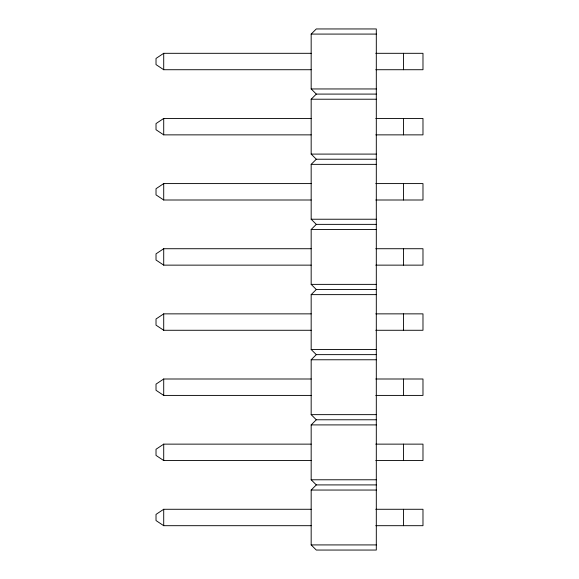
<?xml version="1.0" encoding="UTF-8"?>
<svg xmlns="http://www.w3.org/2000/svg" width="579" height="579" viewBox="0 0 579 579"><rect width="100%" height="100%" fill="white"/><g stroke="black" fill="none" stroke-linecap="round" stroke-linejoin="round"><path stroke-width="0.87" d="M376.307 94.088L316.3 94.088L311.169 88.956L311.169 34.081L316.3 28.95L376.307 28.95L376.307 550.05L316.3 550.05L311.169 544.919L311.169 490.044L316.3 484.913L376.307 484.913M376.307 159.225L316.3 159.225L311.169 154.094L311.169 99.219L316.3 94.088M376.307 224.363L316.3 224.363L311.169 219.231L311.169 164.356L316.3 159.225M376.307 289.5L316.3 289.5L311.169 284.369L311.169 229.494L316.3 224.363M376.307 354.637L316.3 354.637L311.169 349.506L311.169 294.631L316.3 289.5M376.307 419.775L316.3 419.775L311.169 414.644L311.169 359.769L316.3 354.637M316.3 484.913L311.169 479.781L311.169 424.906L316.3 419.775M311.169 53.311L163.712 53.311L156.019 58.443L156.019 64.595L163.712 69.726L311.169 69.726M311.169 118.449L163.712 118.449L156.019 123.58L156.019 129.732L163.712 134.864L311.169 134.864M311.169 183.586L163.712 183.586L156.019 188.718L156.019 194.87L163.712 200.001L311.169 200.001M311.169 248.724L163.712 248.724L156.019 253.855L156.019 260.007L163.712 265.139L311.169 265.139M311.169 313.861L163.712 313.861L156.019 318.993L156.019 325.145L163.712 330.276L311.169 330.276M311.169 378.999L163.712 378.999L156.019 384.13L156.019 390.282L163.712 395.414L311.169 395.414M311.169 444.136L163.712 444.136L156.019 449.268L156.019 455.42L163.712 460.551L311.169 460.551M311.169 509.274L163.712 509.274L156.019 514.405L156.019 520.557L163.712 525.689L311.169 525.689M311.169 34.081L376.307 34.081M375.778 53.311L422.981 53.311L422.981 69.726L375.778 69.726M311.169 88.956L376.307 88.956M311.169 99.219L376.307 99.219M375.778 118.449L422.981 118.449L422.981 134.864L375.778 134.864M311.169 154.094L376.307 154.094M311.169 164.356L376.307 164.356M375.778 183.586L422.981 183.586L422.981 200.001L375.778 200.001M311.169 219.231L376.307 219.231M311.169 229.494L376.307 229.494M375.778 248.724L422.981 248.724L422.981 265.139L375.778 265.139M311.169 284.369L376.307 284.369M311.169 294.631L376.307 294.631M375.778 313.861L422.981 313.861L422.981 330.276L375.778 330.276M311.169 349.506L376.307 349.506M311.169 359.769L376.307 359.769M375.778 378.999L422.981 378.999L422.981 395.414L375.778 395.414M311.169 414.644L376.307 414.644M311.169 424.906L376.307 424.906M375.778 444.136L422.981 444.136L422.981 460.551L375.778 460.551M311.169 479.781L376.307 479.781M311.169 490.044L376.307 490.044M375.778 509.274L422.981 509.274L422.981 525.689L375.778 525.689M311.169 544.919L376.307 544.919M403.563 53.311L403.563 69.726M403.563 118.449L403.563 134.864M403.563 183.586L403.563 200.001M403.563 248.724L403.563 265.139M403.563 313.861L403.563 330.276M403.563 378.999L403.563 395.414M403.563 444.136L403.563 460.551M403.563 509.274L403.563 525.689M163.712 53.311L163.712 69.726M163.712 118.449L163.712 134.864M163.712 183.586L163.712 200.001M163.712 248.724L163.712 265.139M163.712 313.861L163.712 330.276M163.712 378.999L163.712 395.414M163.712 444.136L163.712 460.551M163.712 509.274L163.712 525.689"/></g></svg>
